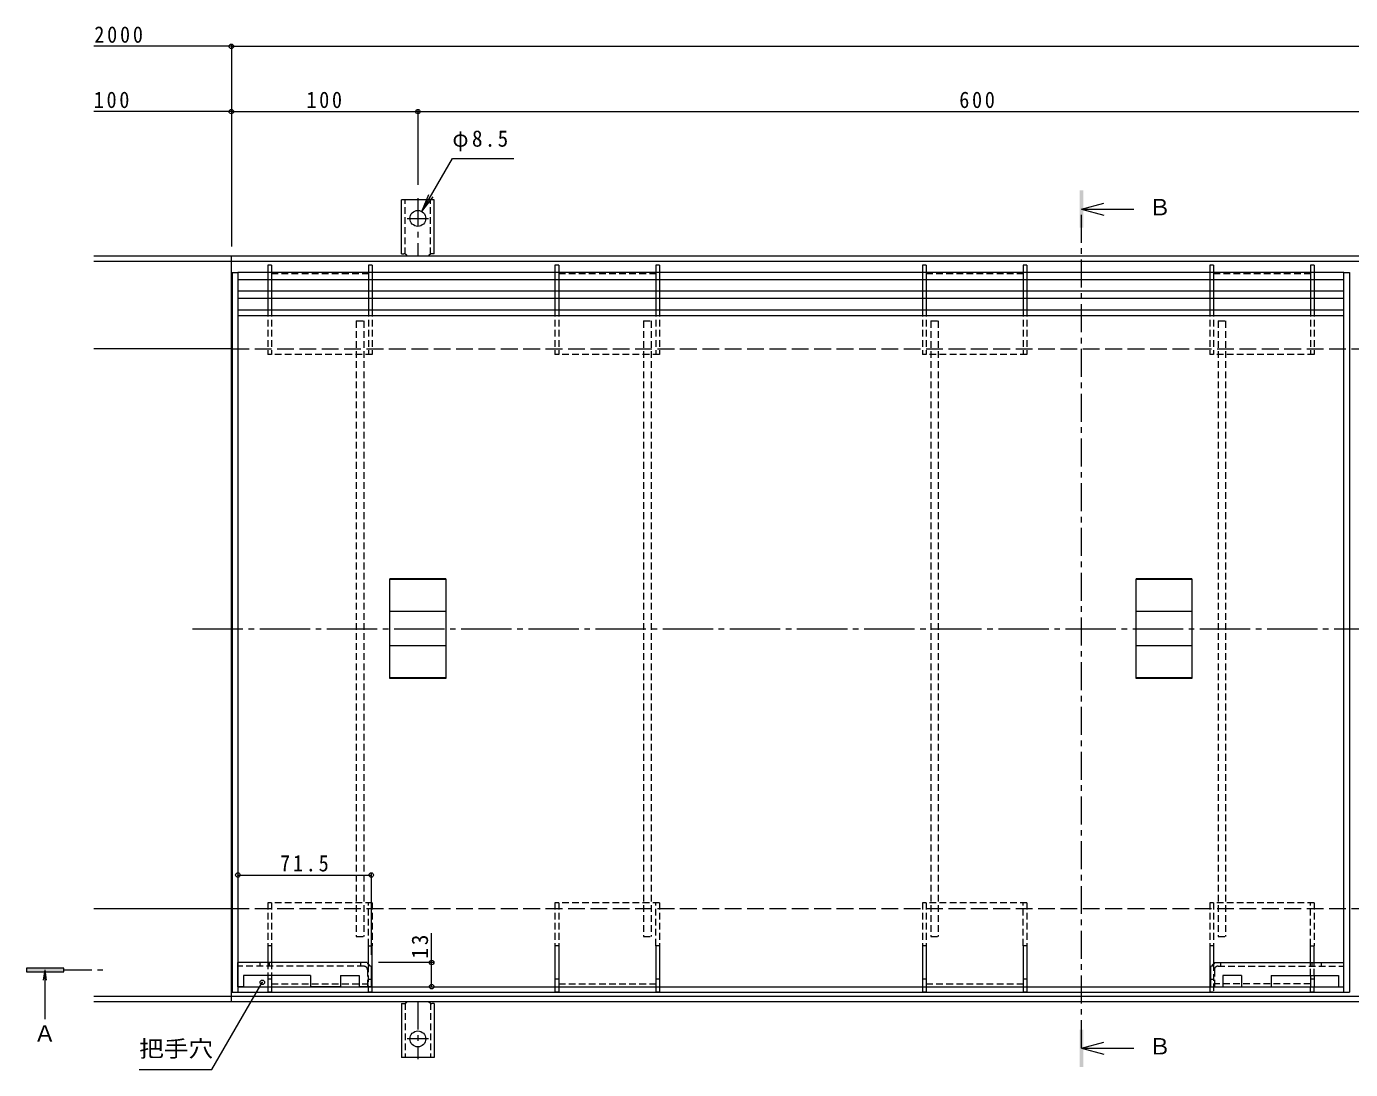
# Model space of a CAD drawing. Units: millimetres at full size, sheet at 1:3. Extents: x -1117 to 1162, y -824 to 816.
# Drawn here: x -1117 to -408, y -127 to 432 of the extents above; entities that cross this region are included whole.
import ezdxf
from ezdxf.enums import TextEntityAlignment as Align

# ---------------------------------------------------------------- set-up
doc = ezdxf.new("R2010")
doc.units = ezdxf.units.MM
doc.header["$LTSCALE"] = 3
doc.header["$PDMODE"] = 32
doc.header["$PDSIZE"] = 2.4
for name, pattern in [('CHAIN1', [8, 5, -1, 1, -1]), ('CHAIN2', [12, 9, -1, 1, -1]), ('DASHED1', [1.8, 1.2, -0.6]), ('DASHED3', [4, 3, -1])]:
    doc.linetypes.add(name, pattern=pattern)
for name, color, linetype, lineweight in [('4-0', 7, 'CHAIN2', 9), ('4-1', 2, 'Continuous', 9), ('4-2', 3, 'Continuous', 9), ('4-3', 4, 'Continuous', 9), ('4-4', 7, 'Continuous', 9), ('4-5', 7, 'Continuous', 9), ('4-8', 6, 'Continuous', 9), ('4-9', 5, 'Continuous', 5), ('4-A', 6, 'Continuous', 9), ('4-C', 2, 'Continuous', 9)]:
    doc.layers.add(name, color=color, linetype=linetype, lineweight=lineweight)
doc.styles.add('ＭＳ ゴシック', font='')
doc.styles.get('ＭＳ ゴシック').set_extended_font_data('MS Gothic')

msp = doc.modelspace()

# ---------------------------------------------------------------- linework, layer by layer
at = {"layer": '4-0'}
msp.add_line((-1028.271, 109.401), (-136.344, 109.401), dxfattribs=at)
at = {"layer": '4-1'}
for p, q in [((-1081.252, 309.401), (-158.008, 309.401)), ((-1081.252, 306.401), (-158.008, 306.401)), ((-1007.508, -90.599), (-1007.508, 309.401)), ((-1007.008, 259.401), (-1081.252, 259.401)), ((-1081.252, -40.599), (-1007.008, -40.599)), ((-1081.252, -87.599), (-158.008, -87.599)), ((-1081.252, -90.599), (-158.008, -90.599))]:
    msp.add_line(p, q, dxfattribs=at)
at = {"layer": '4-1', "linetype": 'DASHED3'}
for p, q in [((-1007.008, 259.401), (-158.008, 259.401)), ((-1007.008, -40.599), (-158.008, -40.599))]:
    msp.add_line(p, q, dxfattribs=at)
at = {"layer": '4-2'}
for p, q in [((-1007.008, 300.401), (-1004.008, 300.401)), ((-1007.008, 300.401), (-1007.008, -85.599)), ((-1004.008, 300.401), (-1004.008, -85.599)), ((-411.008, 300.401), (-408.008, 300.401)), ((-411.008, -85.599), (-411.008, 300.401)), ((-408.008, 300.401), (-408.008, -85.599)), ((-1004.008, 280.401), (-411.008, 280.401)), ((-1004.008, 277.401), (-411.008, 277.401)), ((-922.508, 82.648), (-922.508, 136.153)), ((-892.508, 136.153), (-922.508, 136.153)), ((-892.508, 135.752), (-922.508, 135.752)), ((-892.508, 136.153), (-892.508, 82.648)), ((-522.508, 82.648), (-522.508, 136.153)), ((-492.508, 136.153), (-522.508, 136.153)), ((-492.508, 135.752), (-522.508, 135.752)), ((-492.508, 136.153), (-492.508, 82.648)), ((-892.508, 118.633), (-922.508, 118.633)), ((-492.508, 118.633), (-522.508, 118.633)), ((-892.508, 100.169), (-922.508, 100.169)), ((-492.508, 100.169), (-522.508, 100.169)), ((-892.508, 83.05), (-922.508, 83.05)), ((-892.508, 82.648), (-922.508, 82.648)), ((-492.508, 83.05), (-522.508, 83.05)), ((-492.508, 82.648), (-522.508, 82.648)), ((-1004.008, -82.599), (-411.008, -82.599)), ((-1007.008, -85.599), (-411.008, -85.599)), ((-411.008, -85.599), (-408.008, -85.599))]:
    msp.add_line(p, q, dxfattribs=at)
at = {"layer": '4-3'}
for p, q in [((-988.008, 304.401), (-988.008, 300.401)), ((-986.008, 304.401), (-988.008, 304.401)), ((-986.008, 304.401), (-986.008, 300.401)), ((-934.008, 304.401), (-934.008, 300.401)), ((-932.008, 304.401), (-934.008, 304.401)), ((-932.008, 304.401), (-932.008, 300.401)), ((-834.008, 304.401), (-834.008, 300.401)), ((-832.008, 304.401), (-834.008, 304.401)), ((-832.008, 304.401), (-832.008, 300.401)), ((-780.008, 304.401), (-780.008, 300.401)), ((-778.008, 304.401), (-780.008, 304.401)), ((-778.008, 304.401), (-778.008, 300.401)), ((-637.008, 304.401), (-637.008, 300.401)), ((-635.008, 304.401), (-637.008, 304.401)), ((-635.008, 304.401), (-635.008, 300.401)), ((-583.008, 304.401), (-583.008, 300.401)), ((-581.008, 304.401), (-583.008, 304.401)), ((-581.008, 304.401), (-581.008, 300.401)), ((-483.008, 304.401), (-483.008, 300.401)), ((-481.008, 304.401), (-483.008, 304.401)), ((-481.008, 304.401), (-481.008, 300.401)), ((-429.008, 304.401), (-429.008, 300.401)), ((-427.008, 304.401), (-429.008, 304.401)), ((-427.008, 304.401), (-427.008, 300.401)), ((-988.008, 296.401), (-988.008, 290.401)), ((-986.008, 296.401), (-986.008, 290.401)), ((-934.008, 296.401), (-934.008, 290.401)), ((-932.008, 296.401), (-932.008, 290.401)), ((-834.008, 296.401), (-834.008, 290.401)), ((-832.008, 296.401), (-832.008, 290.401)), ((-780.008, 296.401), (-780.008, 290.401)), ((-778.008, 296.401), (-778.008, 290.401)), ((-637.008, 296.401), (-637.008, 290.401)), ((-635.008, 296.401), (-635.008, 290.401)), ((-583.008, 296.401), (-583.008, 290.401)), ((-581.008, 296.401), (-581.008, 290.401)), ((-483.008, 296.401), (-483.008, 290.401)), ((-481.008, 296.401), (-481.008, 290.401)), ((-429.008, 296.401), (-429.008, 290.401)), ((-427.008, 296.401), (-427.008, 290.401)), ((-988.008, 286.401), (-988.008, 280.401)), ((-986.008, 286.401), (-986.008, 280.401)), ((-934.008, 286.401), (-934.008, 280.401)), ((-932.008, 286.401), (-932.008, 280.401)), ((-834.008, 286.401), (-834.008, 280.401)), ((-832.008, 286.401), (-832.008, 280.401)), ((-780.008, 286.401), (-780.008, 280.401)), ((-778.008, 286.401), (-778.008, 280.401)), ((-637.008, 286.401), (-637.008, 280.401)), ((-635.008, 286.401), (-635.008, 280.401)), ((-583.008, 286.401), (-583.008, 280.401)), ((-581.008, 286.401), (-581.008, 280.401)), ((-483.008, 286.401), (-483.008, 280.401)), ((-481.008, 286.401), (-481.008, 280.401)), ((-429.008, 286.401), (-429.008, 280.401)), ((-427.008, 286.401), (-427.008, 280.401)), ((-988.008, -60.599), (-988.008, -69.599)), ((-986.008, -60.599), (-988.008, -60.599)), ((-986.008, -60.599), (-986.008, -69.599)), ((-934.008, -60.599), (-932.008, -60.599)), ((-934.008, -70.477), (-934.008, -60.599)), ((-932.008, -85.599), (-932.008, -60.599)), ((-832.008, -60.599), (-834.008, -60.599)), ((-834.008, -60.599), (-834.008, -82.599)), ((-832.008, -60.599), (-832.008, -82.599)), ((-778.008, -60.599), (-780.008, -60.599)), ((-780.008, -60.599), (-780.008, -82.599)), ((-778.008, -60.599), (-778.008, -82.599)), ((-635.008, -60.599), (-637.008, -60.599)), ((-637.008, -60.599), (-637.008, -82.599)), ((-635.008, -60.599), (-635.008, -82.599)), ((-581.008, -60.599), (-583.008, -60.599)), ((-583.008, -60.599), (-583.008, -82.599)), ((-581.008, -60.599), (-581.008, -82.599)), ((-481.008, -60.599), (-483.008, -60.599)), ((-483.008, -60.599), (-483.008, -82.599)), ((-481.008, -60.599), (-481.008, -70.477)), ((-429.008, -60.599), (-427.008, -60.599)), ((-429.008, -69.599), (-429.008, -60.599)), ((-427.008, -69.599), (-427.008, -60.599)), ((-988.008, -76.599), (-988.008, -82.599)), ((-986.008, -76.599), (-986.008, -82.599)), ((-429.008, -76.599), (-429.008, -82.599)), ((-427.008, -76.599), (-427.008, -82.599)), ((-986.008, -78.599), (-988.008, -78.599)), ((-832.008, -78.599), (-834.008, -78.599)), ((-778.008, -78.599), (-780.008, -78.599)), ((-635.008, -78.599), (-637.008, -78.599)), ((-581.008, -78.599), (-583.008, -78.599)), ((-427.008, -78.599), (-429.008, -78.599))]:
    msp.add_line(p, q, dxfattribs=at)
at = {"layer": '4-3', "linetype": 'DASHED1'}
for p, q in [((-988.008, 300.401), (-988.008, 296.401)), ((-986.008, 300.401), (-986.008, 296.401)), ((-986.008, 299.901), (-934.008, 299.901)), ((-934.008, 300.401), (-934.008, 296.401)), ((-932.008, 300.401), (-932.008, 296.401)), ((-834.008, 300.401), (-834.008, 296.401)), ((-832.008, 300.401), (-832.008, 296.401)), ((-832.008, 299.901), (-780.008, 299.901)), ((-780.008, 300.401), (-780.008, 296.401)), ((-778.008, 300.401), (-778.008, 296.401)), ((-637.008, 300.401), (-637.008, 296.401)), ((-635.008, 300.401), (-635.008, 296.401)), ((-635.008, 299.901), (-583.008, 299.901)), ((-583.008, 300.401), (-583.008, 296.401)), ((-581.008, 300.401), (-581.008, 296.401)), ((-483.008, 300.401), (-483.008, 296.401)), ((-481.008, 300.401), (-481.008, 296.401)), ((-481.008, 299.901), (-429.008, 299.901)), ((-429.008, 300.401), (-429.008, 296.401)), ((-427.008, 300.401), (-427.008, 296.401)), ((-988.008, 290.401), (-988.008, 286.401)), ((-986.008, 290.401), (-986.008, 286.401)), ((-934.008, 290.401), (-934.008, 286.401)), ((-932.008, 290.401), (-932.008, 286.401)), ((-834.008, 290.401), (-834.008, 286.401)), ((-832.008, 290.401), (-832.008, 286.401)), ((-780.008, 290.401), (-780.008, 286.401)), ((-778.008, 290.401), (-778.008, 286.401)), ((-637.008, 290.401), (-637.008, 286.401)), ((-635.008, 290.401), (-635.008, 286.401)), ((-583.008, 290.401), (-583.008, 286.401)), ((-581.008, 290.401), (-581.008, 286.401)), ((-483.008, 290.401), (-483.008, 286.401)), ((-481.008, 290.401), (-481.008, 286.401)), ((-429.008, 290.401), (-429.008, 286.401)), ((-427.008, 290.401), (-427.008, 286.401)), ((-988.008, 280.401), (-988.008, 256.401)), ((-986.008, 280.401), (-986.008, 256.401)), ((-934.008, 280.401), (-934.008, 256.401)), ((-932.008, 280.401), (-932.008, 256.401)), ((-834.008, 280.401), (-834.008, 256.401)), ((-832.008, 280.401), (-832.008, 256.401)), ((-780.008, 280.401), (-780.008, 256.401)), ((-778.008, 280.401), (-778.008, 256.401)), ((-637.008, 280.401), (-637.008, 256.401)), ((-635.008, 280.401), (-635.008, 256.401)), ((-583.008, 280.401), (-583.008, 256.401)), ((-581.008, 280.401), (-581.008, 256.401)), ((-483.008, 280.401), (-483.008, 256.401)), ((-481.008, 280.401), (-481.008, 256.401)), ((-429.008, 280.401), (-429.008, 256.401)), ((-427.008, 280.401), (-427.008, 256.401)), ((-932.008, 256.401), (-988.008, 256.401)), ((-778.008, 256.401), (-834.008, 256.401)), ((-581.008, 256.401), (-637.008, 256.401)), ((-427.008, 256.401), (-483.008, 256.401)), ((-988.008, -37.599), (-988.008, -60.599)), ((-932.008, -37.599), (-988.008, -37.599)), ((-986.008, -37.599), (-986.008, -60.599)), ((-934.008, -60.599), (-934.008, -37.599)), ((-932.008, -37.599), (-932.008, -60.599)), ((-834.008, -37.599), (-834.008, -60.599)), ((-778.008, -37.599), (-834.008, -37.599)), ((-832.008, -37.599), (-832.008, -60.599)), ((-780.008, -60.599), (-780.008, -37.599)), ((-778.008, -37.599), (-778.008, -60.599)), ((-637.008, -37.599), (-637.008, -60.599)), ((-581.008, -37.599), (-637.008, -37.599)), ((-635.008, -37.599), (-635.008, -60.599)), ((-583.008, -60.599), (-583.008, -37.599)), ((-581.008, -37.599), (-581.008, -60.599)), ((-483.008, -37.599), (-483.008, -60.599)), ((-427.008, -37.599), (-483.008, -37.599)), ((-481.008, -37.599), (-481.008, -60.599)), ((-429.008, -60.599), (-429.008, -37.599)), ((-427.008, -37.599), (-427.008, -60.599)), ((-988.008, -69.599), (-988.008, -76.599)), ((-986.008, -69.599), (-986.008, -76.599)), ((-934.008, -85.599), (-934.008, -70.477)), ((-481.008, -70.477), (-481.008, -85.599)), ((-429.008, -76.599), (-429.008, -69.599)), ((-427.008, -76.599), (-427.008, -69.599)), ((-988.008, -82.599), (-988.008, -85.599)), ((-986.008, -81.099), (-934.008, -81.099)), ((-986.008, -82.599), (-986.008, -85.599)), ((-934.008, -78.599), (-932.008, -78.599)), ((-834.008, -82.599), (-834.008, -85.599)), ((-832.008, -81.099), (-780.008, -81.099)), ((-832.008, -82.599), (-832.008, -85.599)), ((-780.008, -82.599), (-780.008, -85.599)), ((-778.008, -82.599), (-778.008, -85.599)), ((-637.008, -82.599), (-637.008, -85.599)), ((-635.008, -81.099), (-583.008, -81.099)), ((-635.008, -82.599), (-635.008, -85.599)), ((-583.008, -82.599), (-583.008, -85.599)), ((-581.008, -82.599), (-581.008, -85.599)), ((-483.008, -78.599), (-481.008, -78.599)), ((-483.008, -82.599), (-483.008, -85.599)), ((-429.008, -81.099), (-481.008, -81.099)), ((-429.008, -85.599), (-429.008, -82.599)), ((-427.008, -85.599), (-427.008, -82.599)), ((-986.008, -85.599), (-988.008, -85.599)), ((-932.008, -85.599), (-934.008, -85.599)), ((-832.008, -85.599), (-834.008, -85.599)), ((-778.008, -85.599), (-780.008, -85.599)), ((-635.008, -85.599), (-637.008, -85.599)), ((-581.008, -85.599), (-583.008, -85.599)), ((-481.008, -85.599), (-483.008, -85.599)), ((-427.008, -85.599), (-429.008, -85.599))]:
    msp.add_line(p, q, dxfattribs=at)
at = {"layer": '4-4'}
for p, q in [((-1007.508, 421.694), (-1081.252, 421.694)), ((-1007.508, 422.594), (-1007.508, 314.401)), ((-1007.508, 421.694), (-158.008, 421.694)), ((-1007.508, 386.694), (-1081.252, 386.694)), ((-1007.508, 386.694), (-907.508, 386.694)), ((-907.508, 387.594), (-907.508, 347.365)), ((-907.508, 386.694), (-307.508, 386.694)), ((-1004.008, -22.721), (-932.508, -22.721)), ((-932.508, -21.821), (-932.508, -65.599)), ((-900.137, -69.599), (-900.137, -53.853)), ((-899.237, -69.599), (-928.647, -69.599)), ((-900.137, -82.599), (-900.137, -69.599))]:
    msp.add_line(p, q, dxfattribs=at)
for p in [(-1007.508, 421.694), (-1007.508, 386.694), (-907.508, 386.694), (-1004.008, -22.721), (-932.508, -22.721), (-900.137, -69.599), (-900.137, -82.599)]:
    msp.add_point(p, dxfattribs=at)
at = {"layer": '4-5'}
for p, q in [((-905.383, 333.081), (-888.993, 361.47)), ((-888.993, 361.47), (-855.993, 361.47)), ((-905.383, 333.081), (-901.556, 342.32)), ((-905.383, 333.081), (-899.295, 341.015)), ((-1017.902, -127.019), (-990.916, -80.278)), ((-1056.902, -127.019), (-1017.902, -127.019))]:
    msp.add_line(p, q, dxfattribs=at)
at = {"layer": '4-5', "color": 4}
for p, q in [((-551.758, 334.401), (-539.758, 337.601)), ((-551.758, 334.401), (-523.758, 334.401)), ((-551.758, 334.401), (-539.758, 331.201)), ((-1117.344, -74.599), (-1097.344, -74.599)), ((-1107.578, -73.599), (-1108.313, -79.185)), ((-1107.578, -73.599), (-1106.843, -79.185)), ((-1107.578, -73.599), (-1107.578, -99.974)), ((-1097.344, -74.599), (-1097.344, -72.599)), ((-551.758, -115.599), (-539.758, -112.399)), ((-551.758, -115.599), (-523.758, -115.599)), ((-551.758, -115.599), (-539.758, -118.799))]:
    msp.add_line(p, q, dxfattribs=at)
at = {"layer": '4-5', "color": 4, "linetype": 'CHAIN1'}
for p, q in [((-551.758, -115.599), (-551.758, 334.401)), ((-1097.344, -73.599), (-1074.153, -73.599))]:
    msp.add_line(p, q, dxfattribs=at)
at = {"layer": '4-5', "color": 4}
msp.add_lwpolyline([(-1097.344, -72.599), (-1117.344, -72.599), (-1117.344, -74.599)], dxfattribs=at)
at = {"layer": '4-5'}
msp.add_point((-990.916, -80.278), dxfattribs=at)
at = {"layer": '4-5', "color": 4}
for points in [[(-552.758, 324.401), (-550.758, 324.401), (-552.758, 344.401), (-550.758, 344.401)], [(-1097.344, -72.599), (-1097.344, -74.599), (-1117.344, -72.599), (-1117.344, -74.599)], [(-552.758, -125.599), (-550.758, -125.599), (-552.758, -105.599), (-550.758, -105.599)]]:
    msp.add_solid(points, dxfattribs=at)
at = {"layer": '4-8'}
for p, q in [((-1004.008, -82.599), (-1004.008, -69.599)), ((-934.647, -69.599), (-1004.008, -69.599)), ((-480.368, -69.599), (-411.008, -69.599)), ((-411.008, -82.599), (-411.008, -69.599)), ((-965.008, -76.599), (-1001.008, -76.599)), ((-965.008, -76.599), (-965.008, -82.599)), ((-949.008, -76.599), (-949.008, -82.599)), ((-949.008, -76.599), (-939.008, -76.599)), ((-939.008, -76.599), (-939.008, -82.599)), ((-932.508, -71.599), (-932.508, -82.599)), ((-482.508, -71.599), (-482.508, -82.599)), ((-476.008, -76.599), (-476.008, -82.599)), ((-466.008, -76.599), (-476.008, -76.599)), ((-466.008, -76.599), (-466.008, -82.599)), ((-450.008, -76.599), (-414.008, -76.599)), ((-450.008, -76.599), (-450.008, -82.599)), ((-949.008, -82.599), (-965.008, -82.599)), ((-932.508, -82.599), (-939.008, -82.599)), ((-482.508, -82.599), (-476.008, -82.599)), ((-466.008, -82.599), (-450.008, -82.599))]:
    msp.add_line(p, q, dxfattribs=at)
at = {"layer": '4-8', "linetype": 'DASHED1'}
for p, q in [((-992.008, -71.599), (-992.008, -69.599)), ((-987.008, -71.599), (-987.008, -69.599)), ((-938.008, -71.599), (-938.008, -69.599)), ((-477.008, -71.599), (-477.008, -69.599)), ((-428.008, -71.599), (-428.008, -69.599)), ((-423.008, -71.599), (-423.008, -69.599)), ((-936.508, -71.599), (-1004.008, -71.599)), ((-934.508, -73.599), (-934.508, -82.599)), ((-480.508, -73.599), (-480.508, -82.599)), ((-478.508, -71.599), (-411.008, -71.599))]:
    msp.add_line(p, q, dxfattribs=at)
at = {"layer": '4-8'}
for points in [[(-1001.008, -76.599), (-1001.008, -82.599), (-1004.008, -82.599)], [(-414.008, -76.599), (-414.008, -82.599), (-411.008, -82.599)]]:
    msp.add_lwpolyline(points, dxfattribs=at)
for centre, radius, start, end in [((-932.385, -69.323), 2.28, 186.96237, 266.89547), ((-936.508, -73.599), 4, 31.94537, 60.13994), ((-482.631, -69.323), 2.28, 273.10453, 353.03763), ((-478.508, -73.599), 4, 119.86006, 148.05463)]:
    msp.add_arc(centre, radius, start, end, dxfattribs=at)
at = {"layer": '4-8', "linetype": 'DASHED1'}
for centre, start, end in [((-936.508, -73.599), 0, 90), ((-478.508, -73.599), 90, 180)]:
    msp.add_arc(centre, 2, start, end, dxfattribs=at)
at = {"layer": '4-9', "linetype": 'DASHED1'}
for p, q in [((-940.508, 274.401), (-940.508, -55.599)), ((-786.508, 274.401), (-786.508, -55.599)), ((-632.508, 274.401), (-632.508, -55.599)), ((-478.508, 274.401), (-474.508, 274.401)), ((-478.508, 274.401), (-478.508, -55.599)), ((-474.508, 274.401), (-474.508, -55.599)), ((-940.508, -55.599), (-936.508, -55.599)), ((-786.508, -55.599), (-782.508, -55.599)), ((-632.508, -55.599), (-628.508, -55.599)), ((-478.508, -55.599), (-474.508, -55.599))]:
    msp.add_line(p, q, dxfattribs=at)
for points in [[(-940.508, 274.401), (-936.508, 274.401), (-936.508, -55.599)], [(-786.508, 274.401), (-782.508, 274.401), (-782.508, -55.599)], [(-632.508, 274.401), (-628.508, 274.401), (-628.508, -55.599)]]:
    msp.add_lwpolyline(points, dxfattribs=at)
at = {"layer": '4-A'}
for p, q in [((-411.008, 300.401), (-1004.008, 300.401)), ((-411.008, 296.401), (-1004.008, 296.401)), ((-411.008, 290.401), (-1004.008, 290.401)), ((-411.008, 286.401), (-1004.008, 286.401))]:
    msp.add_line(p, q, dxfattribs=at)
at = {"layer": '4-C'}
for p, q in [((-916.258, 310.401), (-916.258, 339.401)), ((-898.758, 339.401), (-916.258, 339.401)), ((-898.758, 310.401), (-898.758, 339.401)), ((-916.258, 310.401), (-915.008, 310.401)), ((-898.758, 310.401), (-900.008, 310.401)), ((-916.258, -91.599), (-916.258, -120.599)), ((-916.258, -91.599), (-915.008, -91.599)), ((-898.758, -91.599), (-900.008, -91.599)), ((-898.758, -91.599), (-898.758, -120.599)), ((-898.758, -120.599), (-916.258, -120.599))]:
    msp.add_line(p, q, dxfattribs=at)
at = {"layer": '4-C', "linetype": 'DASHED1'}
for p, q in [((-914.258, 310.255), (-914.258, 339.401)), ((-900.758, 310.255), (-900.758, 339.401)), ((-914.258, -91.453), (-914.258, -120.599)), ((-900.758, -91.453), (-900.758, -120.599))]:
    msp.add_line(p, q, dxfattribs=at)
at = {"layer": '4-C', "linetype": 'CHAIN1'}
for p, q in [((-907.508, 340.181), (-907.508, 309.401)), ((-913.284, 329.401), (-901.732, 329.401)), ((-907.508, -90.599), (-907.508, -121.379)), ((-901.732, -110.599), (-913.284, -110.599))]:
    msp.add_line(p, q, dxfattribs=at)
at = {"layer": '4-C'}
for centre in [(-907.508, 329.401), (-907.508, -110.599)]:
    msp.add_circle(centre, 4.25, dxfattribs=at)
for centre, start, end in [((-915.008, 308.401), 30.00051, 90), ((-900.008, 308.401), 90, 149.99949), ((-915.008, -89.599), 270, 329.99949), ((-900.008, -89.599), 210.00051, 270)]:
    msp.add_arc(centre, 2, start, end, dxfattribs=at)

# ---------------------------------------------------------------- texts
at = {"layer": '4-4', "color": 2, "char_height": 8.798, "attachment_point": 7, "style": 'ＭＳ ゴシック'}
for s, insert in [('\\T1.28;\\W0.9;2000', (-1080.988, 423.494)), ('\\T1.27;\\W0.9;100', (-1081.252, 388.494)), ('\\T1.27;\\W0.9;100', (-967.258, 388.494)), ('\\T1.27;\\W0.9;600', (-617.258, 388.494)), ('\\T1.28;\\W0.9;71.5', (-981.383, -20.921))]:
    msp.add_mtext(s, dxfattribs=dict(at, insert=insert))
at = {"layer": '4-4', "color": 2, "insert": (-901.937, -67.579), "char_height": 8.798, "attachment_point": 7, "rotation": 90, "style": 'ＭＳ ゴシック'}
msp.add_mtext('\\T1.27;\\W0.95;13', dxfattribs=at)
at = {"layer": '4-5', "color": 2, "style": 'ＭＳ ゴシック'}
for s, p in [('Ｂ', (-515.758, 328.401)), ('Ａ', (-1113.5, -114.699)), ('Ｂ', (-515.758, -121.599))]:
    msp.add_text(s, height=8.798, dxfattribs=at).set_placement(p, align=Align.BOTTOM_LEFT)
at = {"layer": '4-5', "color": 2, "style": 'ＭＳ ゴシック', "width": 1.1}
msp.add_text('把手穴', height=8.798, dxfattribs=at).set_placement((-1056.902, -122.909), align=Align.BOTTOM_LEFT)
at = {"layer": '4-5', "color": 2, "insert": (-888.993, 365.47), "char_height": 8.798, "attachment_point": 7, "style": 'ＭＳ ゴシック'}
msp.add_mtext('\\T1.21;\\W0.95;φ8.5', dxfattribs=at)

doc.saveas('drawing.dxf')
